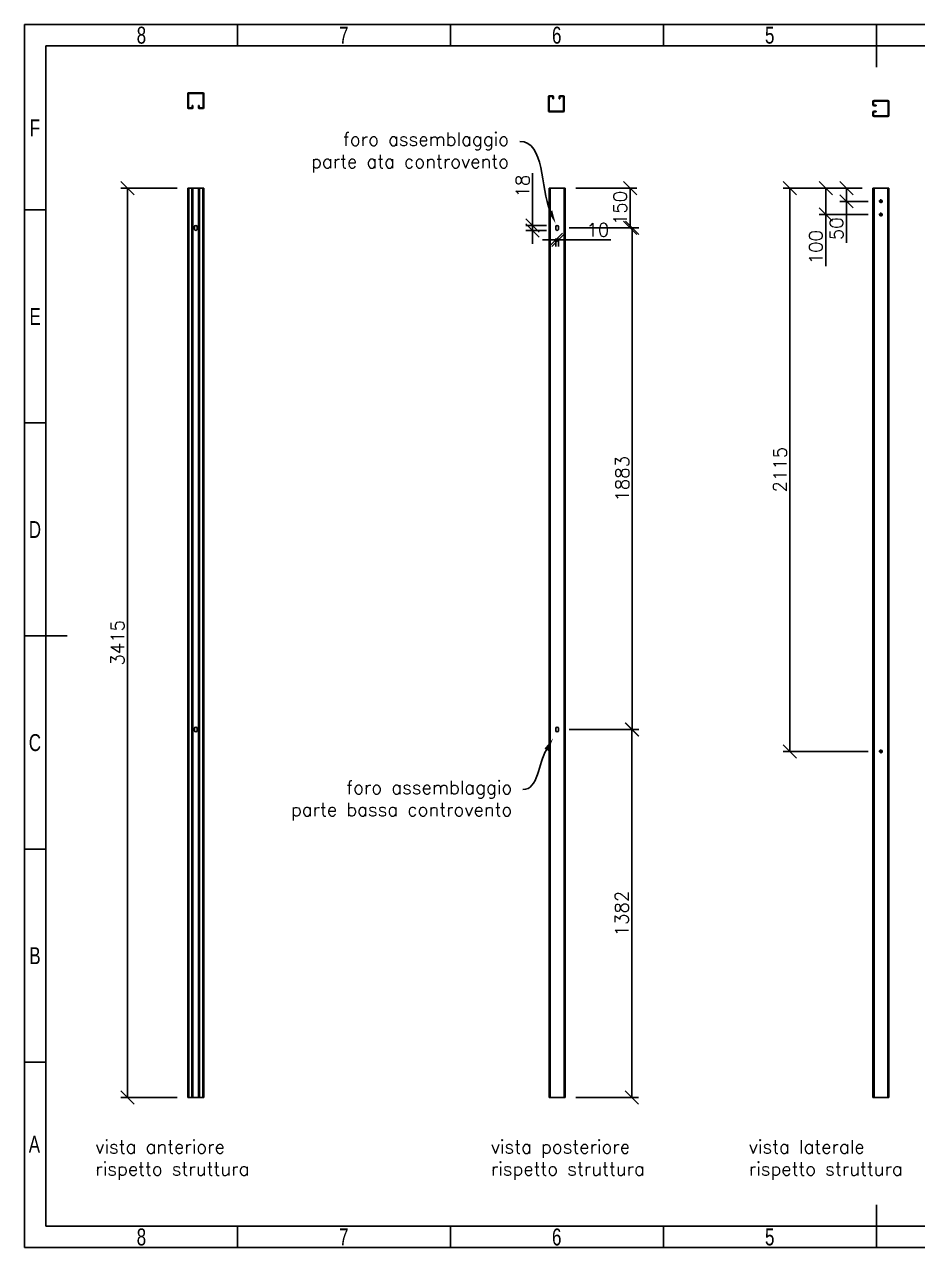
# Model space of a CAD drawing. Header units: millimetres. Extents: x -116399 to 112199, y -90759 to -31335.
# Drawn here: x 23333 to 26688, y -42808 to -38216 of the extents above; entities that cross this region are included whole.
import ezdxf
from ezdxf import colors
from ezdxf.entities.mleader import LeaderData, LeaderLine
from ezdxf.math import Vec2, Vec3

# ---------------------------------------------------------------- set-up
doc = ezdxf.new("R2010")
doc.units = ezdxf.units.MM
doc.styles.add('Annotative', font='simplex.shx', dxfattribs={"height": 2.5})
doc.styles.add('SLDTEXTSTYLE0', font='TXT', dxfattribs={"width": 0.75})
doc.dimstyles.new('Annotative', dxfattribs={"dimscale": 0, "dimtxt": 2.5, "dimasz": 2.5, "dimexe": 1.25, "dimexo": 2, "dimtad": 1, "dimtxsty": 'Annotative', "dimblk": 'OBLIQUE', "dimcen": 2.5, "dimazin": 3, "dimtfac": 1, "dimtmove": 0, "dimatfit": 3, "dimfxl": 1})

# ---------------------------------------------------------------- blocks, each defined once
blk = doc.blocks.new('SW_CENTERMARKSYMBOL_0')
at = {"color": 0, "linetype": 'Continuous', "lineweight": 18}
for p, q in [((-5, 0), (-7.5, 0)), ((0, 0), (-2.5, 0)), ((0, 5), (0, 7.5)), ((0, 0), (0, 2.5)), ((0, 0), (0, -2.5)), ((0, 0), (2.5, 0)), ((5, 0), (7.5, 0)), ((0, -5), (0, -7.5))]:
    blk.add_line(p, q, dxfattribs=at)
blk = doc.blocks.new('SW_CENTERMARKSYMBOL_1')
at = {"color": 0, "linetype": 'Continuous', "lineweight": 18}
for p, q in [((-5, 0), (-7.5, 0)), ((0, 0), (-2.5, 0)), ((0, 5), (0, 7.5)), ((0, 0), (0, 2.5)), ((0, 0), (0, -2.5)), ((0, 0), (2.5, 0)), ((5, 0), (7.5, 0)), ((0, -5), (0, -7.5))]:
    blk.add_line(p, q, dxfattribs=at)
blk = doc.blocks.new('SW_CENTERMARKSYMBOL_2')
at = {"color": 0, "linetype": 'Continuous', "lineweight": 18}
for p, q in [((-5, 0), (-7.5, 0)), ((0, 0), (-2.5, 0)), ((0, 5), (0, 7.5)), ((0, 0), (0, 2.5)), ((0, 0), (0, -2.5)), ((0, 0), (2.5, 0)), ((5, 0), (7.5, 0)), ((0, -5), (0, -7.5))]:
    blk.add_line(p, q, dxfattribs=at)
blk = doc.blocks.new('1_20 TERRANOVA oriz A3')
at = {"color": 7, "linetype": 'Continuous'}
for p, q in [((-4133.7, -2801.7), (-4133.7, 2938.3)), ((-4133.7, 2938.3), (3866.3, 2938.3)), ((-3133.7, 2838.3), (-3133.7, 2938.3)), ((-2133.7, 2838.3), (-2133.7, 2938.3)), ((-1133.7, 2838.3), (-1133.7, 2938.3)), ((-133.7, 2938.3), (-133.7, 2738.3)), ((-133.7, 2838.3), (-133.7, 2938.3)), ((-4033.7, -2701.7), (-4033.7, 2838.3)), ((-4033.7, 2838.3), (3766.3, 2838.3)), ((-4033.7, 2068.3), (-4133.7, 2068.3)), ((-4033.7, 1068.3), (-4133.7, 1068.3)), ((-4133.7, 68.3), (-3933.7, 68.3)), ((-4033.7, 68.3), (-4133.7, 68.3)), ((-4033.7, -931.7), (-4133.7, -931.7)), ((-4033.7, -1931.7), (-4133.7, -1931.7)), ((-133.7, -2801.7), (-133.7, -2601.7)), ((3766.3, -2701.7), (-4033.7, -2701.7)), ((-3133.7, -2701.7), (-3133.7, -2801.7)), ((-2133.7, -2701.7), (-2133.7, -2801.7)), ((-1133.7, -2701.7), (-1133.7, -2801.7)), ((-133.7, -2701.7), (-133.7, -2801.7)), ((3866.3, -2801.7), (-4133.7, -2801.7))]:
    blk.add_line(p, q, dxfattribs=at)
at = {"color": 7, "linetype": 'Continuous', "char_height": 79.4, "attachment_point": 2, "style": 'SLDTEXTSTYLE0'}
for s, insert in [('8', (-3584.5, 2927.7)), ('7', (-2634.5, 2927.7)), ('6', (-1634.5, 2927.7)), ('5', (-634.5, 2927.7)), ('F', (-4084.5, 2492.7)), ('E', (-4083.5, 1607.7)), ('D', (-4084.6, 607.7)), ('C', (-4084.5, -392.3)), ('B', (-4084.3, -1392.3)), ('A', (-4086.9, -2277.3)), ('8', (-3584.5, -2712.3)), ('7', (-2634.5, -2712.3)), ('6', (-1634.5, -2712.3)), ('5', (-634.5, -2712.3))]:
    blk.add_mtext(s, dxfattribs=dict(at, insert=insert))
blk = doc.blocks.new('_Oblique')
at = {"color": 0, "linetype": 'ByBlock', "lineweight": -2}
blk.add_line((-0.5, -0.5), (0.5, 0.5), dxfattribs=at)
blk = doc.blocks.new('*D221')
at = {"color": 8, "lineweight": -2}
for p, q in [((23906.4, -38830.4), (23695.3, -38830.4)), ((23720.3, -38830.4), (23720.3, -42245.4)), ((23906.4, -42245.4), (23695.3, -42245.4))]:
    blk.add_line(p, q, dxfattribs=at)
at = {"layer": 'Defpoints', "color": 0}
for p in [(23946.4, -38830.4), (23720.3, -42245.4), (23946.4, -42245.4)]:
    blk.add_point(p, dxfattribs=at)
at = {"color": 8, "lineweight": -2, "xscale": 50, "yscale": 50, "zscale": 50}
for p, rotation in [((23720.3, -38830.4), 90), ((23720.3, -42245.4), 270)]:
    blk.add_blockref('_Oblique', p, dxfattribs=dict(at, rotation=rotation))
at = {"insert": (23682.8, -40537.9), "char_height": 50, "attachment_point": 5, "rotation": 90, "style": 'Annotative'}
blk.add_mtext('3415', dxfattribs=at)
blk = doc.blocks.new('*D222')
at = {"color": 8, "lineweight": -2}
for p, q in [((25241.8, -38971.4), (25241.8, -38774.9)), ((25293.7, -38971.4), (25216.8, -38971.4)), ((25241.8, -38989.4), (25241.8, -38971.4)), ((25293.7, -38989.4), (25216.8, -38989.4)), ((25241.8, -38989.4), (25241.8, -39039.4))]:
    blk.add_line(p, q, dxfattribs=at)
at = {"layer": 'Defpoints', "color": 0}
for p in [(25241.8, -38971.4), (25333.7, -38971.4), (25333.7, -38989.4)]:
    blk.add_point(p, dxfattribs=at)
at = {"color": 8, "lineweight": -2, "xscale": 50, "yscale": 50, "zscale": 50}
for p, rotation in [((25241.8, -38971.4), 270), ((25241.8, -38989.4), 90)]:
    blk.add_blockref('_Oblique', p, dxfattribs=dict(at, rotation=rotation))
at = {"insert": (25204.3, -38823.1), "char_height": 50, "attachment_point": 5, "rotation": 90, "style": 'Annotative'}
blk.add_mtext('18', dxfattribs=at)
blk = doc.blocks.new('*D223')
at = {"color": 8, "lineweight": -2}
for p, q in [((25328.7, -39024.9), (25278.7, -39024.9)), ((25328.7, -39020.4), (25328.7, -39049.9)), ((25328.7, -39024.9), (25338.7, -39024.9)), ((25338.7, -39020.4), (25338.7, -39049.9)), ((25338.7, -39024.9), (25535.1, -39024.9))]:
    blk.add_line(p, q, dxfattribs=at)
at = {"layer": 'Defpoints', "color": 0}
for p in [(25328.7, -38980.4), (25338.7, -38980.4), (25338.7, -39024.9)]:
    blk.add_point(p, dxfattribs=at)
at = {"color": 8, "lineweight": -2, "xscale": 50, "yscale": 50, "zscale": 50}
blk.add_blockref('_Oblique', (25328.7, -39024.9), dxfattribs=at)
at = {"color": 8, "lineweight": -2, "xscale": 50, "yscale": 50, "zscale": 50, "rotation": 180}
blk.add_blockref('_Oblique', (25338.7, -39024.9), dxfattribs=at)
at = {"insert": (25486.9, -38987.4), "char_height": 50, "attachment_point": 5, "style": 'Annotative'}
blk.add_mtext('10', dxfattribs=at)
blk = doc.blocks.new('*D224')
at = {"color": 8, "lineweight": -2}
for p, q in [((25403.7, -38830.4), (25633, -38830.4)), ((25608, -38980.4), (25608, -38830.4)), ((25378.7, -38980.4), (25633, -38980.4))]:
    blk.add_line(p, q, dxfattribs=at)
at = {"layer": 'Defpoints', "color": 0}
for p in [(25363.7, -38830.4), (25608, -38830.4), (25338.7, -38980.4)]:
    blk.add_point(p, dxfattribs=at)
at = {"color": 8, "lineweight": -2, "xscale": 50, "yscale": 50, "zscale": 50}
for p, rotation in [((25608, -38830.4), 90), ((25608, -38980.4), 270)]:
    blk.add_blockref('_Oblique', p, dxfattribs=dict(at, rotation=rotation))
at = {"insert": (25570.5, -38905.4), "char_height": 50, "attachment_point": 5, "rotation": 90, "style": 'Annotative'}
blk.add_mtext('150', dxfattribs=at)
blk = doc.blocks.new('*D225')
at = {"color": 8, "lineweight": -2}
for p, q in [((25378.7, -38980.4), (25641.2, -38980.4)), ((25616.2, -38980.4), (25616.2, -40863.4)), ((25378.7, -40863.4), (25641.2, -40863.4))]:
    blk.add_line(p, q, dxfattribs=at)
at = {"layer": 'Defpoints', "color": 0}
for p in [(25338.7, -38980.4), (25338.7, -40863.4), (25616.2, -40863.4)]:
    blk.add_point(p, dxfattribs=at)
at = {"color": 8, "lineweight": -2, "xscale": 50, "yscale": 50, "zscale": 50}
for p, rotation in [((25616.2, -38980.4), 90), ((25616.2, -40863.4), 270)]:
    blk.add_blockref('_Oblique', p, dxfattribs=dict(at, rotation=rotation))
at = {"insert": (25578.7, -39921.9), "char_height": 50, "attachment_point": 5, "rotation": 90, "style": 'Annotative'}
blk.add_mtext('1883', dxfattribs=at)
blk = doc.blocks.new('*D226')
at = {"color": 8, "lineweight": -2}
for p, q in [((25378.7, -40863.4), (25639, -40863.4)), ((25614, -42245.4), (25614, -40863.4)), ((25403.7, -42245.4), (25639, -42245.4))]:
    blk.add_line(p, q, dxfattribs=at)
at = {"layer": 'Defpoints', "color": 0}
for p in [(25338.7, -40863.4), (25614, -40863.4), (25363.7, -42245.4)]:
    blk.add_point(p, dxfattribs=at)
at = {"color": 8, "lineweight": -2, "xscale": 50, "yscale": 50, "zscale": 50}
for p, rotation in [((25614, -40863.4), 90), ((25614, -42245.4), 270)]:
    blk.add_blockref('_Oblique', p, dxfattribs=dict(at, rotation=rotation))
at = {"insert": (25576.5, -41554.4), "char_height": 50, "attachment_point": 5, "rotation": 90, "style": 'Annotative'}
blk.add_mtext('1382', dxfattribs=at)
blk = doc.blocks.new('*D227')
at = {"color": 8, "lineweight": -2}
for p, q in [((26480.2, -38830.4), (26396.1, -38830.4)), ((26421.1, -38830.4), (26421.1, -38880.4)), ((26502.7, -38880.4), (26396.1, -38880.4)), ((26421.1, -38880.4), (26421.1, -39036.3))]:
    blk.add_line(p, q, dxfattribs=at)
at = {"layer": 'Defpoints', "color": 0}
for p in [(26520.2, -38830.4), (26421.1, -38880.4), (26542.7, -38880.4)]:
    blk.add_point(p, dxfattribs=at)
at = {"color": 8, "lineweight": -2, "xscale": 50, "yscale": 50, "zscale": 50}
for p, rotation in [((26421.1, -38830.4), 90), ((26421.1, -38880.4), 270)]:
    blk.add_blockref('_Oblique', p, dxfattribs=dict(at, rotation=rotation))
at = {"insert": (26383.6, -38983.3), "char_height": 50, "attachment_point": 5, "rotation": 90, "style": 'Annotative'}
blk.add_mtext('50', dxfattribs=at)
blk = doc.blocks.new('*D228')
at = {"color": 8, "lineweight": -2}
for p, q in [((26480.2, -38830.4), (26318.1, -38830.4)), ((26343.1, -38830.4), (26343.1, -38930.4)), ((26502.7, -38930.4), (26318.1, -38930.4)), ((26343.1, -38930.4), (26343.1, -39124.4))]:
    blk.add_line(p, q, dxfattribs=at)
at = {"layer": 'Defpoints', "color": 0}
for p in [(26520.2, -38830.4), (26343.1, -38930.4), (26542.7, -38930.4)]:
    blk.add_point(p, dxfattribs=at)
at = {"color": 8, "lineweight": -2, "xscale": 50, "yscale": 50, "zscale": 50}
for p, rotation in [((26343.1, -38830.4), 90), ((26343.1, -38930.4), 270)]:
    blk.add_blockref('_Oblique', p, dxfattribs=dict(at, rotation=rotation))
at = {"insert": (26305.6, -39052.4), "char_height": 50, "attachment_point": 5, "rotation": 90, "style": 'Annotative'}
blk.add_mtext('100', dxfattribs=at)
blk = doc.blocks.new('*D229')
at = {"color": 8, "lineweight": -2}
for p, q in [((26480.2, -38830.4), (26183.5, -38830.4)), ((26208.5, -38830.4), (26208.5, -40945.4)), ((26502.7, -40945.4), (26183.5, -40945.4))]:
    blk.add_line(p, q, dxfattribs=at)
at = {"layer": 'Defpoints', "color": 0}
for p in [(26520.2, -38830.4), (26208.5, -40945.4), (26542.7, -40945.4)]:
    blk.add_point(p, dxfattribs=at)
at = {"color": 8, "lineweight": -2, "xscale": 50, "yscale": 50, "zscale": 50}
for p, rotation in [((26208.5, -38830.4), 90), ((26208.5, -40945.4), 270)]:
    blk.add_blockref('_Oblique', p, dxfattribs=dict(at, rotation=rotation))
at = {"insert": (26171, -39887.9), "char_height": 50, "attachment_point": 5, "rotation": 90, "style": 'Annotative'}
blk.add_mtext('2115', dxfattribs=at)

msp = doc.modelspace()

# ---------------------------------------------------------------- linework, layer by layer
at = {"color": 7, "linetype": 'Continuous', "lineweight": 25}
for p, q in [((23946.435, -38476.451), (23946.435, -38528.451)), ((23946.435, -38476.451), (23946.435, -38528.451)), ((23948.935, -38528.451), (23948.935, -38476.451)), ((23948.935, -38528.451), (23948.935, -38476.451)), ((24002.435, -38472.451), (23950.435, -38472.451)), ((24002.435, -38472.451), (23950.435, -38472.451)), ((23950.435, -38474.951), (24002.435, -38474.951)), ((23950.435, -38474.951), (24002.435, -38474.951)), ((23971.435, -38474.951), (23971.435, -38472.451)), ((23971.435, -38472.451), (23981.435, -38472.451)), ((23981.435, -38472.451), (23971.435, -38472.451)), ((23971.435, -38472.451), (23981.435, -38472.451)), ((23971.435, -38474.951), (23971.435, -38472.451)), ((23971.435, -38472.451), (23971.435, -38474.951)), ((23981.435, -38472.451), (23971.435, -38472.451)), ((23971.435, -38472.451), (23971.435, -38474.951)), ((23981.435, -38474.951), (23971.435, -38474.951)), ((23971.435, -38474.951), (23981.435, -38474.951)), ((23981.435, -38474.951), (23971.435, -38474.951)), ((23971.435, -38474.951), (23981.435, -38474.951)), ((23981.435, -38472.451), (23981.435, -38474.951)), ((23981.435, -38472.451), (23981.435, -38474.951)), ((23981.435, -38472.451), (23981.435, -38474.951)), ((23981.435, -38472.451), (23981.435, -38474.951)), ((24003.935, -38476.451), (24003.935, -38528.451)), ((24003.935, -38476.451), (24003.935, -38528.451)), ((24006.435, -38528.451), (24006.435, -38476.451)), ((24006.435, -38528.451), (24006.435, -38476.451)), ((23948.935, -38497.451), (23946.435, -38497.451)), ((23948.935, -38497.451), (23946.435, -38497.451)), ((23948.935, -38497.451), (23946.435, -38497.451)), ((23946.435, -38507.451), (23946.435, -38497.451)), ((23946.435, -38507.451), (23946.435, -38497.451)), ((23946.435, -38507.451), (23946.435, -38497.451)), ((23946.435, -38507.451), (23948.935, -38507.451)), ((23946.435, -38507.451), (23948.935, -38507.451)), ((23946.435, -38507.451), (23948.935, -38507.451)), ((23948.935, -38507.451), (23948.935, -38497.451)), ((23948.935, -38507.451), (23948.935, -38497.451)), ((23948.935, -38507.451), (23948.935, -38497.451)), ((23965.935, -38520.451), (23963.435, -38520.451)), ((23963.435, -38520.451), (23963.435, -38528.451)), ((23965.935, -38520.451), (23963.435, -38520.451)), ((23963.435, -38520.451), (23963.435, -38528.451)), ((23965.935, -38528.451), (23965.935, -38520.451)), ((23965.935, -38528.451), (23965.935, -38520.451)), ((23986.935, -38520.451), (23986.935, -38528.451)), ((23989.435, -38520.451), (23986.935, -38520.451)), ((23989.435, -38520.451), (23986.935, -38520.451)), ((23986.935, -38520.451), (23986.935, -38528.451)), ((23989.435, -38528.451), (23989.435, -38520.451)), ((23989.435, -38528.451), (23989.435, -38520.451)), ((24006.435, -38497.451), (24003.935, -38497.451)), ((24006.435, -38497.451), (24003.935, -38497.451)), ((24006.435, -38497.451), (24003.935, -38497.451)), ((24003.935, -38497.451), (24003.935, -38507.451)), ((24003.935, -38497.451), (24003.935, -38507.451)), ((24003.935, -38497.451), (24003.935, -38507.451)), ((24003.935, -38507.451), (24006.435, -38507.451)), ((24003.935, -38507.451), (24006.435, -38507.451)), ((24003.935, -38507.451), (24006.435, -38507.451)), ((24006.435, -38507.451), (24006.435, -38497.451)), ((24006.435, -38507.451), (24006.435, -38497.451)), ((24006.435, -38507.451), (24006.435, -38497.451)), ((25300.863, -38488.038), (25300.863, -38540.038)), ((25300.863, -38488.038), (25300.863, -38540.038)), ((25303.363, -38509.038), (25300.863, -38509.038)), ((25303.363, -38509.038), (25300.863, -38509.038)), ((25303.363, -38509.038), (25300.863, -38509.038)), ((25300.863, -38509.038), (25300.863, -38519.038)), ((25300.863, -38509.038), (25300.863, -38519.038)), ((25300.863, -38509.038), (25300.863, -38519.038)), ((25300.863, -38519.038), (25303.363, -38519.038)), ((25300.863, -38519.038), (25303.363, -38519.038)), ((25300.863, -38519.038), (25303.363, -38519.038)), ((25303.363, -38540.038), (25303.363, -38488.038)), ((25303.363, -38540.038), (25303.363, -38488.038)), ((25303.363, -38519.038), (25303.363, -38509.038)), ((25303.363, -38519.038), (25303.363, -38509.038)), ((25303.363, -38519.038), (25303.363, -38509.038)), ((25316.363, -38484.038), (25304.863, -38484.038)), ((25316.363, -38484.038), (25304.863, -38484.038)), ((25304.863, -38486.538), (25316.363, -38486.538)), ((25304.863, -38486.538), (25316.363, -38486.538)), ((25317.863, -38488.038), (25317.863, -38496.038)), ((25317.863, -38488.038), (25317.863, -38496.038)), ((25317.863, -38496.038), (25320.363, -38496.038)), ((25317.863, -38496.038), (25320.363, -38496.038)), ((25320.363, -38496.038), (25320.363, -38488.038)), ((25320.363, -38496.038), (25320.363, -38488.038)), ((25341.363, -38488.038), (25341.363, -38496.038)), ((25341.363, -38488.038), (25341.363, -38496.038)), ((25341.363, -38496.038), (25343.863, -38496.038)), ((25341.363, -38496.038), (25343.863, -38496.038)), ((25343.863, -38496.038), (25343.863, -38488.038)), ((25343.863, -38496.038), (25343.863, -38488.038)), ((25356.863, -38484.038), (25345.363, -38484.038)), ((25356.863, -38484.038), (25345.363, -38484.038)), ((25345.363, -38486.538), (25356.863, -38486.538)), ((25345.363, -38486.538), (25356.863, -38486.538)), ((25358.363, -38488.038), (25358.363, -38540.038)), ((25358.363, -38488.038), (25358.363, -38540.038)), ((25360.863, -38509.038), (25358.363, -38509.038)), ((25360.863, -38509.038), (25358.363, -38509.038)), ((25360.863, -38509.038), (25358.363, -38509.038)), ((25358.363, -38509.038), (25358.363, -38519.038)), ((25358.363, -38509.038), (25358.363, -38519.038)), ((25358.363, -38509.038), (25358.363, -38519.038)), ((25358.363, -38519.038), (25360.863, -38519.038)), ((25358.363, -38519.038), (25360.863, -38519.038)), ((25358.363, -38519.038), (25360.863, -38519.038)), ((25360.863, -38540.038), (25360.863, -38488.038)), ((25360.863, -38540.038), (25360.863, -38488.038)), ((25360.863, -38509.038), (25360.863, -38519.038)), ((25360.863, -38509.038), (25360.863, -38519.038)), ((25360.863, -38509.038), (25360.863, -38519.038)), ((26520.18, -38505.745), (26520.18, -38517.245)), ((26520.18, -38505.745), (26520.18, -38517.245)), ((26522.68, -38517.245), (26522.68, -38505.745)), ((26522.68, -38517.245), (26522.68, -38505.745)), ((26576.18, -38501.745), (26524.18, -38501.745)), ((26576.18, -38501.745), (26524.18, -38501.745)), ((26524.18, -38504.245), (26576.18, -38504.245)), ((26524.18, -38504.245), (26576.18, -38504.245)), ((26532.18, -38518.745), (26524.18, -38518.745)), ((26532.18, -38518.745), (26524.18, -38518.745)), ((26524.18, -38521.245), (26532.18, -38521.245)), ((26524.18, -38521.245), (26532.18, -38521.245)), ((26532.18, -38521.245), (26532.18, -38518.745)), ((26532.18, -38521.245), (26532.18, -38518.745)), ((26545.18, -38501.745), (26545.18, -38504.245)), ((26545.18, -38501.745), (26545.18, -38504.245)), ((26545.18, -38501.745), (26545.18, -38504.245)), ((26545.18, -38501.745), (26555.18, -38501.745)), ((26545.18, -38501.745), (26555.18, -38501.745)), ((26545.18, -38501.745), (26555.18, -38501.745)), ((26545.18, -38504.245), (26555.18, -38504.245)), ((26545.18, -38504.245), (26555.18, -38504.245)), ((26545.18, -38504.245), (26555.18, -38504.245)), ((26555.18, -38504.245), (26555.18, -38501.745)), ((26555.18, -38504.245), (26555.18, -38501.745)), ((26555.18, -38504.245), (26555.18, -38501.745)), ((26577.68, -38505.745), (26577.68, -38557.745)), ((26577.68, -38505.745), (26577.68, -38557.745)), ((26577.68, -38536.745), (26577.68, -38526.745)), ((26577.68, -38526.745), (26577.68, -38536.745)), ((26577.68, -38536.745), (26577.68, -38526.745)), ((26577.68, -38526.745), (26577.68, -38536.745)), ((26577.68, -38526.745), (26580.18, -38526.745)), ((26580.18, -38526.745), (26577.68, -38526.745)), ((26577.68, -38526.745), (26580.18, -38526.745)), ((26580.18, -38526.745), (26577.68, -38526.745)), ((26580.18, -38557.745), (26580.18, -38505.745)), ((26580.18, -38557.745), (26580.18, -38505.745)), ((26580.18, -38536.745), (26580.18, -38526.745)), ((26580.18, -38526.745), (26580.18, -38536.745)), ((26580.18, -38536.745), (26580.18, -38526.745)), ((26580.18, -38526.745), (26580.18, -38536.745)), ((23961.935, -38529.951), (23950.435, -38529.951)), ((23961.935, -38529.951), (23950.435, -38529.951)), ((23950.435, -38532.451), (23961.935, -38532.451)), ((23950.435, -38532.451), (23961.935, -38532.451)), ((24002.435, -38529.951), (23990.935, -38529.951)), ((24002.435, -38529.951), (23990.935, -38529.951)), ((23990.935, -38532.451), (24002.435, -38532.451)), ((23990.935, -38532.451), (24002.435, -38532.451)), ((25356.863, -38541.538), (25304.863, -38541.538)), ((25356.863, -38541.538), (25304.863, -38541.538)), ((25304.863, -38544.038), (25356.863, -38544.038)), ((25304.863, -38544.038), (25356.863, -38544.038)), ((25325.863, -38541.538), (25335.863, -38541.538)), ((25335.863, -38541.538), (25325.863, -38541.538)), ((25325.863, -38541.538), (25335.863, -38541.538)), ((25335.863, -38541.538), (25325.863, -38541.538)), ((25325.863, -38544.038), (25325.863, -38541.538)), ((25325.863, -38544.038), (25325.863, -38541.538)), ((25325.863, -38544.038), (25325.863, -38541.538)), ((25325.863, -38544.038), (25325.863, -38541.538)), ((25325.863, -38544.038), (25335.863, -38544.038)), ((25325.863, -38544.038), (25335.863, -38544.038)), ((25335.863, -38544.038), (25325.863, -38544.038)), ((25335.863, -38544.038), (25325.863, -38544.038)), ((25335.863, -38541.538), (25335.863, -38544.038)), ((25335.863, -38544.038), (25335.863, -38541.538)), ((25335.863, -38541.538), (25335.863, -38544.038)), ((25335.863, -38544.038), (25335.863, -38541.538)), ((26520.18, -38546.245), (26520.18, -38557.745)), ((26520.18, -38546.245), (26520.18, -38557.745)), ((26522.68, -38557.745), (26522.68, -38546.245)), ((26522.68, -38557.745), (26522.68, -38546.245)), ((26532.18, -38542.245), (26524.18, -38542.245)), ((26532.18, -38542.245), (26524.18, -38542.245)), ((26524.18, -38544.745), (26532.18, -38544.745)), ((26524.18, -38544.745), (26532.18, -38544.745)), ((26576.18, -38559.245), (26524.18, -38559.245)), ((26576.18, -38559.245), (26524.18, -38559.245)), ((26524.18, -38561.745), (26576.18, -38561.745)), ((26524.18, -38561.745), (26576.18, -38561.745)), ((26532.18, -38544.745), (26532.18, -38542.245)), ((26532.18, -38544.745), (26532.18, -38542.245)), ((26545.18, -38559.245), (26545.18, -38561.745)), ((26545.18, -38559.245), (26545.18, -38561.745)), ((26545.18, -38559.245), (26545.18, -38561.745)), ((26555.18, -38559.245), (26545.18, -38559.245)), ((26555.18, -38559.245), (26545.18, -38559.245)), ((26555.18, -38559.245), (26545.18, -38559.245)), ((26545.18, -38561.745), (26555.18, -38561.745)), ((26545.18, -38561.745), (26555.18, -38561.745)), ((26545.18, -38561.745), (26555.18, -38561.745)), ((26555.18, -38561.745), (26555.18, -38559.245)), ((26555.18, -38561.745), (26555.18, -38559.245)), ((26555.18, -38561.745), (26555.18, -38559.245)), ((26580.18, -38536.745), (26577.68, -38536.745)), ((26580.18, -38536.745), (26577.68, -38536.745)), ((26580.18, -38536.745), (26577.68, -38536.745)), ((26580.18, -38536.745), (26577.68, -38536.745)), ((23946.435, -38830.353), (23946.435, -42245.353)), ((23946.435, -38830.353), (23950.435, -38830.353)), ((23950.435, -38830.353), (23950.435, -42245.353)), ((23950.435, -38830.353), (23961.935, -38830.353)), ((23961.935, -38830.353), (23961.935, -42245.353)), ((23961.935, -38830.353), (23965.935, -38830.353)), ((23965.935, -38830.353), (23965.935, -42245.353)), ((23965.935, -38830.353), (23986.935, -38830.353)), ((23986.935, -38830.353), (23986.935, -42245.353)), ((23986.935, -38830.353), (23990.935, -38830.353)), ((23990.935, -38830.353), (23990.935, -42245.353)), ((23990.935, -38830.353), (24002.435, -38830.353)), ((24002.435, -38830.353), (24002.435, -42245.353)), ((24002.435, -38830.353), (24006.435, -38830.353)), ((24006.435, -38830.353), (24006.435, -42245.353)), ((25303.704, -38830.353), (25303.704, -42245.353)), ((25303.704, -38830.353), (25307.704, -38830.353)), ((25307.704, -38830.353), (25307.704, -42245.353)), ((25307.704, -38830.353), (25359.704, -38830.353)), ((25359.704, -38830.353), (25359.704, -42245.353)), ((25359.704, -38830.353), (25363.704, -38830.353)), ((25363.704, -38830.353), (25363.704, -42245.353)), ((26520.18, -38830.353), (26520.18, -42245.353)), ((26520.18, -38830.353), (26524.18, -38830.353)), ((26524.18, -38830.353), (26524.18, -42245.353)), ((26524.18, -38830.353), (26576.18, -38830.353)), ((26576.18, -38830.353), (26576.18, -42245.353)), ((26576.18, -38830.353), (26580.18, -38830.353)), ((26580.18, -38830.353), (26580.18, -42245.353)), ((23971.435, -38984.353), (23971.435, -38976.353)), ((23981.435, -38984.353), (23981.435, -38976.353)), ((25328.704, -38984.353), (25328.704, -38976.353)), ((25338.704, -38984.353), (25338.704, -38976.353)), ((23971.435, -40867.353), (23971.435, -40859.353)), ((23981.435, -40867.353), (23981.435, -40859.353)), ((25328.704, -40867.353), (25328.704, -40859.353)), ((25338.704, -40867.353), (25338.704, -40859.353)), ((23946.435, -42245.353), (23950.435, -42245.353)), ((23950.435, -42245.353), (23961.935, -42245.353)), ((23961.935, -42245.353), (23965.935, -42245.353)), ((23965.935, -42245.353), (23986.935, -42245.353)), ((23986.935, -42245.353), (23990.935, -42245.353)), ((23990.935, -42245.353), (24002.435, -42245.353)), ((24002.435, -42245.353), (24006.435, -42245.353)), ((25303.704, -42245.353), (25307.704, -42245.353)), ((25307.704, -42245.353), (25359.704, -42245.353)), ((25359.704, -42245.353), (25363.704, -42245.353)), ((26520.18, -42245.353), (26524.18, -42245.353)), ((26524.18, -42245.353), (26576.18, -42245.353)), ((26576.18, -42245.353), (26580.18, -42245.353))]:
    msp.add_line(p, q, dxfattribs=at)
for centre in [(26550.18, -38880.353), (26550.18, -38930.353), (26550.18, -40945.353)]:
    msp.add_circle(centre, 5, dxfattribs=at)
for centre, radius, start, end in [((23950.435, -38476.451), 4, 90, 180), ((23950.435, -38476.451), 4, 90, 180), ((23950.435, -38476.451), 1.5, 90, 180), ((23950.435, -38476.451), 1.5, 90, 180), ((24002.435, -38476.451), 4, 0, 90), ((24002.435, -38476.451), 4, 0, 90), ((24002.435, -38476.451), 1.5, 0, 90), ((24002.435, -38476.451), 1.5, 0, 90), ((25304.863, -38488.038), 4, 90, 180), ((25304.863, -38488.038), 4, 90, 180), ((25304.863, -38488.038), 1.5, 90, 180), ((25304.863, -38488.038), 1.5, 90, 180), ((25316.363, -38488.038), 4, 0, 90), ((25316.363, -38488.038), 4, 0, 90), ((25316.363, -38488.038), 1.5, 0, 90), ((25316.363, -38488.038), 1.5, 0, 90), ((25345.363, -38488.038), 4, 90, 180), ((25345.363, -38488.038), 4, 90, 180), ((25345.363, -38488.038), 1.5, 90, 180), ((25345.363, -38488.038), 1.5, 90, 180), ((25356.863, -38488.038), 4, 0, 90), ((25356.863, -38488.038), 4, 0, 90), ((25356.863, -38488.038), 1.5, 0, 90), ((25356.863, -38488.038), 1.5, 0, 90), ((26524.18, -38505.745), 4, 90, 180), ((26524.18, -38505.745), 4, 90, 180), ((26524.18, -38517.245), 4, 180, 270), ((26524.18, -38517.245), 4, 180, 270), ((26524.18, -38505.745), 1.5, 90, 180), ((26524.18, -38505.745), 1.5, 90, 180), ((26524.18, -38517.245), 1.5, 180, 270), ((26524.18, -38517.245), 1.5, 180, 270), ((26576.18, -38505.745), 4, 0, 90), ((26576.18, -38505.745), 4, 0, 90), ((26576.18, -38505.745), 1.5, 0, 90), ((26576.18, -38505.745), 1.5, 0, 90), ((23950.435, -38528.451), 4, 180, 270), ((23950.435, -38528.451), 4, 180, 270), ((23950.435, -38528.451), 1.5, 180, 270), ((23950.435, -38528.451), 1.5, 180, 270), ((23961.935, -38528.451), 1.5, 270, 0), ((23961.935, -38528.451), 4, 270, 0), ((23961.935, -38528.451), 1.5, 270, 0), ((23961.935, -38528.451), 4, 270, 0), ((23990.935, -38528.451), 4, 180, 270), ((23990.935, -38528.451), 4, 180, 270), ((23990.935, -38528.451), 1.5, 180, 270), ((23990.935, -38528.451), 1.5, 180, 270), ((24002.435, -38528.451), 1.5, 270, 0), ((24002.435, -38528.451), 4, 270, 0), ((24002.435, -38528.451), 1.5, 270, 0), ((24002.435, -38528.451), 4, 270, 0), ((25304.863, -38540.038), 4, 180, 270), ((25304.863, -38540.038), 4, 180, 270), ((25304.863, -38540.038), 1.5, 180, 270), ((25304.863, -38540.038), 1.5, 180, 270), ((25356.863, -38540.038), 1.5, 270, 0), ((25356.863, -38540.038), 4, 270, 0), ((25356.863, -38540.038), 1.5, 270, 0), ((25356.863, -38540.038), 4, 270, 0), ((26524.18, -38546.245), 4, 90, 180), ((26524.18, -38546.245), 4, 90, 180), ((26524.18, -38557.745), 4, 180, 270), ((26524.18, -38557.745), 4, 180, 270), ((26524.18, -38546.245), 1.5, 90, 180), ((26524.18, -38546.245), 1.5, 90, 180), ((26524.18, -38557.745), 1.5, 180, 270), ((26524.18, -38557.745), 1.5, 180, 270), ((26576.18, -38557.745), 1.5, 270, 0), ((26576.18, -38557.745), 4, 270, 0), ((26576.18, -38557.745), 1.5, 270, 0), ((26576.18, -38557.745), 4, 270, 0), ((23976.435, -38976.353), 5, 0, 180), ((23976.435, -38984.353), 5, 180, 0), ((25333.704, -38976.353), 5, 0, 180), ((25333.704, -38984.353), 5, 180, 0), ((23976.435, -40859.353), 5, 0, 180), ((23976.435, -40867.353), 5, 180, 0), ((25333.704, -40859.353), 5, 0, 180), ((25333.704, -40867.353), 5, 180, 0)]:
    msp.add_arc(centre, radius, start, end, dxfattribs=at)

# ---------------------------------------------------------------- block references
at = {"xscale": 0.8, "yscale": 0.8, "zscale": 0.8}
msp.add_blockref('1_20 TERRANOVA oriz A3', (26639.89, -40566.933), dxfattribs=at)
at = {"color": 7, "linetype": 'Continuous', "lineweight": 18}
for name, p in [('SW_CENTERMARKSYMBOL_2', (26550.18, -38880.353)), ('SW_CENTERMARKSYMBOL_1', (26550.18, -38930.353)), ('SW_CENTERMARKSYMBOL_0', (26550.18, -40945.353))]:
    msp.add_blockref(name, p, dxfattribs=at)

# ---------------------------------------------------------------- texts
at = {"char_height": 50, "width": 670.48493, "attachment_point": 1, "style": 'Annotative'}
for s, insert in [('vista anteriore\\Prispetto struttura', (23599.128, -42404.702)), ('vista posteriore\\Prispetto struttura', (25084.769, -42404.702)), ('vista laterale\\Prispetto struttura', (26053.665, -42404.702))]:
    msp.add_mtext(s, dxfattribs=dict(at, insert=insert))

# ---------------------------------------------------------------- dimensions: what is measured, and where the dimension line sits
for base, p1, p2, picture, middle in [((25241.824, -38971.353), (25333.704, -38989.353), (25333.704, -38971.353), '*D222', (25204.324, -38823.139)), ((23720.32, -42245.353), (23946.435, -38830.353), (23946.435, -42245.353), '*D221', (23682.82, -40537.853)), ((25608.017, -38830.353), (25338.704, -38980.353), (25363.704, -38830.353), '*D224', (25570.517, -38905.353)), ((26208.509, -40945.353), (26520.18, -38830.353), (26542.68, -40945.353), '*D229', (26171.009, -39887.853)), ((26343.067, -38930.353), (26520.18, -38830.353), (26542.68, -38930.353), '*D228', (26305.567, -39052.377)), ((26421.061, -38880.353), (26520.18, -38830.353), (26542.68, -38880.353), '*D227', (26383.561, -38983.329)), ((25616.185, -40863.353), (25338.704, -38980.353), (25338.704, -40863.353), '*D225', (25578.685, -39921.853)), ((25613.993, -40863.353), (25363.704, -42245.353), (25338.704, -40863.353), '*D226', (25576.493, -41554.353))]:
    dim = msp.add_linear_dim(base=base, p1=p1, p2=p2, angle=90, dimstyle='Annotative', override={"dimscale": 0, "dimtix": 0, "dimtofl": 1, "dimtmove": 0, "dimatfit": 3})
    dim.commit()
    dim.dimension.update_dxf_attribs({"geometry": picture, "text_midpoint": middle})
dim = msp.add_linear_dim(base=(25338.704, -39024.924), p1=(25328.704, -38980.353), p2=(25338.704, -38980.353), dimstyle='Annotative', override={"dimscale": 0, "dimtix": 0, "dimtofl": 1, "dimtmove": 0, "dimatfit": 3})
dim.commit()
dim.dimension.update_dxf_attribs({"geometry": '*D223', "text_midpoint": (25486.919, -38987.424)})

# ---------------------------------------------------------------- leaders
ml = msp.add_multileader_mtext('Standard')
ml.set_content('foro assemblaggio\\Pparte ata controvento', color=256, style='Annotative')
ml.set_leader_properties(color=256)
ml.build(insert=Vec2(0, 0))
ml.multileader.update_dxf_attribs({"leader_type": 2, "text_top_attachment_type": 32, "text_bottom_attachment_type": 128, "arrow_head_size": 50, "scale": 20})
ctx = ml.context
ctx.base_point, ctx.scale, ctx.char_height, ctx.arrow_head_size, ctx.landing_gap_size, ctx.plane_origin = Vec3(24267.868, -38655.388), 20, 50, 50, 40, Vec3(25328.135, -38963.519)
ctx.text_align_type = 2
notes = []
notes.append((ctx, [(1, (1, 1, 0), (25353.106, -38655.388), (-1, 0), 160, [(0, [(25328.135, -38963.519)], 0, [])])]))
ctx.mtext.insert, ctx.mtext.alignment, ctx.mtext.flow_direction = Vec3(25153.106, -38622.055), 3, 5
ml = msp.add_multileader_mtext('Standard')
ml.set_content('foro assemblaggio\\Pparte bassa controvento', color=256, style='Annotative')
ml.set_leader_properties(color=256)
ml.build(insert=Vec2(0, 0))
ml.multileader.update_dxf_attribs({"leader_type": 2, "text_top_attachment_type": 32, "text_bottom_attachment_type": 128, "arrow_head_size": 50, "scale": 20})
ctx = ml.context
ctx.base_point, ctx.scale, ctx.char_height, ctx.arrow_head_size, ctx.landing_gap_size, ctx.plane_origin = Vec3(24187.24, -41088.913), 20, 50, 50, 40, Vec3(25318.719, -40896.418)
ctx.text_align_type = 2
notes.append((ctx, [(1, (1, 1, 0), (25365.335, -41088.913), (-1, 0), 160, [(0, [(25318.719, -40896.418)], 0, [])])]))
ctx.mtext.insert, ctx.mtext.alignment, ctx.mtext.flow_direction = Vec3(25165.335, -41055.579), 3, 5
for ctx, leaders in notes:
    for number, flags, end, landing, length, lines in leaders:
        leader = LeaderData()
        leader.index, (leader.has_last_leader_line, leader.has_dogleg_vector, leader.attachment_direction) = number, flags
        leader.last_leader_point, leader.dogleg_vector, leader.dogleg_length = Vec3(end), Vec3(landing), length
        for number, points, colour, breaks in lines:
            line = LeaderLine()
            line.index, line.vertices, line.color, line.breaks = number, Vec3.list(points), colors.encode_raw_color(colour), breaks
            leader.lines.append(line)
        ctx.leaders.append(leader)

doc.saveas('drawing.dxf')
